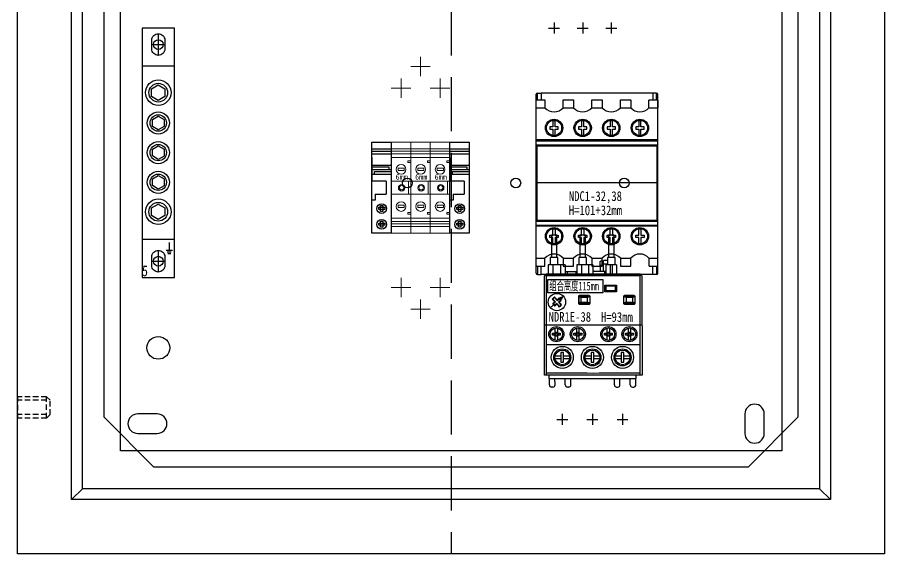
# Model space of a CAD drawing. Extents: x 1487280 to 1487680, y 431938 to 432438.
# Drawn here: x 1487279.6 to 1487679.6, y 431938.4 to 432185.9 of the extents above; entities that cross this region are included whole.
import ezdxf
from ezdxf.enums import TextEntityAlignment as Align

# ---------------------------------------------------------------- set-up
doc = ezdxf.new("R2010")
doc.units = 0
doc.header["$MEASUREMENT"] = 0
for name, pattern in [('DASH', [0.35, 0.25, -0.1]), ('HIDDEN', [0.375, 0.25, -0.125]), ('LYJS-XX', [0.35, 0.25, -0.1])]:
    doc.linetypes.add(name, pattern=pattern)
for name, color, linetype in [('LY-JS-BJ', 7, 'Continuous'), ('LY-JS-YQJ', 7, 'Continuous'), ('布置图', 20, 'Continuous')]:
    doc.layers.add(name, color=color, linetype=linetype)
doc.layers.add('LY-二次控制图', color=7, linetype='Continuous', lineweight=18)
doc.styles.add('-宋体', font='', dxfattribs={"width": 0.65})
doc.styles.add('LY-SJ-元器件', font='', dxfattribs={"width": 0.6, "height": 4})
doc.styles.get('-宋体').set_extended_font_data('NSimSun')
doc.styles.get('LY-SJ-元器件').set_extended_font_data('SimSun')

# ---------------------------------------------------------------- blocks, each defined once
blk = doc.blocks.new('端子堵头')
at = {"layer": 'LY-JS-YQJ'}
for p, q in [((0, 39.03), (9, 39.03)), ((0, 37.96), (9, 37.96)), ((0, 36.73), (9, 36.73)), ((0, 35), (0, 24)), ((9, 35), (9, 24)), ((9, 34.58), (9, 33.47)), ((0, 31.48), (9, 31.48)), ((7.97, 30.59), (0, 30.59)), ((0, 29.53), (9, 29.53)), ((1.25, 27.32), (1.25, 28.56)), ((1.25, 28.56), (9, 28.56)), ((7.97, 29.53), (7.97, 30.59)), ((0, 27.32), (9, 27.32)), ((6.66, 24), (0, 24)), ((6.66, 24), (6.66, 18)), ((1.59, 18), (1.59, 15.27)), ((1.59, 18), (6.66, 18)), ((1.59, 15.27), (0, 15.27))]:
    blk.add_line(p, q, dxfattribs=at)
for points in [[(0, 42), (9, 42), (9, 0), (0, 0)], [(3.2, 12.05), (6.01, 12.05), (6.01, 10.99), (3.2, 10.99)], [(5.06, 12.84), (5.06, 10.03), (3.99, 10.03), (3.99, 12.84)], [(3.2, 4.76), (6.01, 4.76), (6.01, 3.69), (3.2, 3.69)], [(5.13, 5.6), (5.13, 2.79), (4.06, 2.79), (4.06, 5.6)]]:
    blk.add_lwpolyline(points, close=True, dxfattribs=at)
for centre in [(4.54, 11.43), (4.54, 4.14)]:
    blk.add_circle(centre, 2.23, dxfattribs=at)
blk = doc.blocks.new('A$C7F2E4CF4')
at = {"layer": 'LY-JS-YQJ', "color": 1, "linetype": 'DASH'}
for p, q in [((0, 5), (0, -5)), ((-3, 0), (3, 0))]:
    blk.add_line(p, q, dxfattribs=at)
at = {"layer": 'LY-JS-YQJ', "color": 0, "linetype": 'ByBlock'}
blk.add_lwpolyline([(0, 5), (0, 5, -0.414214), (3, 2), (3, -2, -0.414214), (0, -5), (0, -5, -0.414214), (-3, -2), (-3, 2, -0.414214)], format="xyb", close=True, dxfattribs=at)
blk = doc.blocks.new('A$C59E61D26')
at = {"layer": 'LY-JS-YQJ', "color": 2}
for p, q in [((15, 115), (0, 115)), ((0, 115), (0, 0)), ((15, 0), (15, 115)), ((15, 97.5), (0, 97.5)), ((15, 17.5), (0, 17.5)), ((0, 0), (15, 0))]:
    blk.add_line(p, q, dxfattribs=at)
at = {"layer": 'LY-JS-YQJ', "color": 4}
for p, q in [((12.55, 16.09), (12.55, 12.66)), ((11.13, 12.66), (13.98, 12.66)), ((11.63, 11.86), (13.47, 11.86)), ((11.84, 11.11), (13.27, 11.11))]:
    blk.add_line(p, q, dxfattribs=at)
at = {"layer": 'LY-JS-YQJ', "color": 3}
for points in [[(7.49, 81.73), (4.41, 83.53), (4.42, 87.09), (7.51, 88.86), (10.59, 87.07), (10.58, 83.51)], [(7.49, 68.18), (4.79, 69.75), (4.8, 72.87), (7.51, 74.42), (10.21, 72.85), (10.19, 69.73)], [(7.49, 54.49), (4.79, 56.06), (4.8, 59.18), (7.51, 60.73), (10.21, 59.16), (10.19, 56.04)], [(7.49, 40.8), (4.79, 42.37), (4.8, 45.49), (7.51, 47.04), (10.21, 45.47), (10.19, 42.35)], [(7.49, 26.77), (4.41, 28.56), (4.42, 32.12), (7.51, 33.9), (10.59, 32.1), (10.58, 28.54)]]:
    blk.add_lwpolyline(points, close=True, dxfattribs=at)
for centre, radius in [((7.5, 85.3), 5.88), ((7.5, 85.3), 4.32), ((7.5, 71.3), 5.14), ((7.5, 71.3), 3.78), ((7.5, 57.61), 5.14), ((7.5, 57.61), 3.78), ((7.5, 43.92), 5.14), ((7.5, 43.92), 3.78), ((7.5, 30.33), 5.88), ((7.5, 30.33), 4.32)]:
    blk.add_circle(centre, radius, dxfattribs=at)
at = {"layer": 'LY-JS-YQJ', "color": 0}
for p in [(7.5, 107.5), (7.5, 7.5)]:
    blk.add_blockref('A$C7F2E4CF4', p, dxfattribs=at)
at = {"layer": 'LY-JS-YQJ', "color": 1, "style": '-宋体', "width": 0.8}
blk.add_text('5', height=5, dxfattribs=at).set_placement((0, 0.56))
blk = doc.blocks.new('UK-6')
for p, q in [((0, 39.03), (9, 39.03)), ((0, 37.96), (9, 37.96)), ((0, 36.73), (9, 36.73)), ((9, 39.03), (18, 39.03)), ((9, 37.96), (18, 37.96)), ((9, 36.73), (18, 36.73)), ((18, 39.03), (27, 39.03)), ((18, 37.96), (27, 37.96)), ((18, 36.73), (27, 36.73)), ((0, 35), (0, 24)), ((9, 33.52), (7.66, 33.52)), ((7.66, 33.52), (7.66, 32.74)), ((7.66, 32.74), (9, 32.74)), ((9, 35), (9, 24)), ((9, 32.74), (9, 31.63)), ((18, 33.52), (16.66, 33.52)), ((16.66, 33.52), (16.66, 32.74)), ((16.66, 32.74), (18, 32.74)), ((18, 35), (18, 24)), ((18, 32.74), (18, 31.63)), ((27, 33.52), (25.66, 33.52)), ((25.66, 33.52), (25.66, 32.74)), ((25.66, 32.74), (27, 32.74)), ((27, 32.74), (27, 31.63)), ((7.94, 24), (7.94, 18)), ((16.94, 24), (16.94, 18)), ((25.94, 24), (25.94, 18)), ((9, 9.67), (7.66, 9.67)), ((7.66, 9.67), (7.66, 8.89)), ((7.66, 8.89), (9, 8.89)), ((18, 9.67), (16.66, 9.67)), ((16.66, 9.67), (16.66, 8.89)), ((16.66, 8.89), (18, 8.89)), ((27, 9.67), (25.66, 9.67)), ((25.66, 9.67), (25.66, 8.89)), ((25.66, 8.89), (27, 8.89)), ((0, 5.47), (9, 5.47)), ((0, 4.4), (9, 4.4)), ((9, 5.47), (18, 5.47)), ((9, 4.4), (18, 4.4)), ((18, 5.47), (27, 5.47)), ((18, 4.4), (27, 4.4)), ((0, 3.16), (9, 3.16)), ((9, 3.16), (18, 3.16)), ((18, 3.16), (27, 3.16))]:
    blk.add_line(p, q)
for points in [[(0, 42), (9, 42), (9, 0), (0, 0)], [(9, 42), (18, 42), (18, 0), (9, 0)], [(18, 42), (27, 42), (27, 0), (18, 0)], [(0, 35), (9, 35), (9, 7), (0, 7)], [(9, 35), (18, 35), (18, 7), (9, 7)], [(18, 35), (27, 35), (27, 7), (18, 7)], [(3.2, 30.12), (6.01, 30.12), (6.01, 29.05), (3.2, 29.05)], [(12.2, 30.12), (15.01, 30.12), (15.01, 29.05), (12.2, 29.05)], [(21.2, 30.12), (24.01, 30.12), (24.01, 29.05), (21.2, 29.05)], [(0, 24), (9, 24), (9, 18), (0, 18)], [(9, 24), (18, 24), (18, 18), (9, 18)], [(18, 24), (27, 24), (27, 18), (18, 18)], [(3.2, 12.98), (6.01, 12.98), (6.01, 11.92), (3.2, 11.92)], [(12.2, 12.98), (15.01, 12.98), (15.01, 11.92), (12.2, 11.92)], [(21.2, 12.98), (24.01, 12.98), (24.01, 11.92), (21.2, 11.92)]]:
    blk.add_lwpolyline(points, close=True)
for centre, radius in [((4.54, 29.5), 2.23), ((13.54, 29.5), 2.23), ((22.54, 29.5), 2.23), ((4.79, 21.03), 1.5), ((4.79, 21.03), 1.03), ((13.79, 21.03), 1.5), ((13.79, 21.03), 1.03), ((22.79, 21.03), 1.5), ((22.79, 21.03), 1.03), ((4.54, 12.36), 2.23), ((13.54, 12.36), 2.23), ((22.54, 12.36), 2.23)]:
    blk.add_circle(centre, radius)
at = {"char_height": 2.5, "width": 1.4548, "attachment_point": 1}
for insert in [(1.99, 27.27), (10.99, 27.27), (19.99, 27.27)]:
    blk.add_mtext('6mm', dxfattribs=dict(at, insert=insert))
blk = doc.blocks.new('UK-6 3组')
at = {"color": 1}
for p, q in [((13.5, 81.5), (13.5, 72.5)), ((9, 77), (18, 77)), ((4.5, 71.5), (4.5, 62.5)), ((22.5, 71.5), (22.5, 62.5)), ((0, 67), (9, 67)), ((18, 67), (27, 67)), ((4.5, -29.5), (4.5, -20.5)), ((22.5, -29.5), (22.5, -20.5)), ((0, -25), (9, -25)), ((18, -25), (27, -25)), ((13.5, -39.5), (13.5, -30.5)), ((9, -35), (18, -35))]:
    blk.add_line(p, q, dxfattribs=at)
at = {"layer": 'LY-二次控制图', "linetype": 'Continuous'}
blk.add_blockref('UK-6', (0, 0), dxfattribs=at)
blk = doc.blocks.new('热继NDC1 32-38A+NDR1E-38-2022.1')
at = {"color": 1, "linetype": 'ByBlock'}
for p, q in [((8.2, 74.01), (8.2, 69.01)), ((21.4, 74.01), (21.4, 69.01)), ((34.6, 74.01), (34.6, 69.01)), ((5.7, 71.51), (10.7, 71.51)), ((18.9, 71.51), (23.9, 71.51)), ((32.1, 71.51), (37.1, 71.51)), ((11.99, -106.61), (11.99, -111.61)), ((25.89, -106.61), (25.89, -111.61)), ((39.79, -106.61), (39.79, -111.61)), ((9.49, -109.11), (14.49, -109.11)), ((23.39, -109.11), (28.39, -109.11)), ((37.29, -109.11), (42.29, -109.11))]:
    blk.add_line(p, q, dxfattribs=at)
at = {"color": 0, "linetype": 'Continuous', "lineweight": 25}
for p, q in [((0, -41.7), (0, 41.01)), ((56, -41.7), (56, 41.01)), ((0, 34.69), (3.99, 34.69)), ((12.39, 34.7), (17.19, 34.7)), ((25.59, 34.7), (30.39, 34.7)), ((38.79, 34.69), (43.59, 34.69)), ((51.99, 34.69), (56, 34.69)), ((56, 19.9), (0, 19.9)), ((0, 19.5), (56, 19.5)), ((0, 17.2), (56, 17.2)), ((22.1, 17.2), (22.1, 17.4)), ((56, -17.4), (0, -17.4)), ((0, -19.5), (56, -19.5)), ((56, -19.9), (0, -19.9)), ((22.1, -17.6), (22.1, -17.4)), ((9.44, -24.1), (6.96, -24.1)), ((6.96, -24.1), (6.96, -34.48)), ((9.44, -34.48), (9.44, -24.1)), ((22.64, -24.1), (20.16, -24.1)), ((20.16, -24.1), (20.16, -34.48)), ((22.64, -34.48), (22.64, -24.1)), ((35.84, -24.1), (33.36, -24.1)), ((33.36, -24.1), (33.36, -34.48)), ((35.86, -34.48), (35.86, -24.1)), ((0, -34.69), (3.99, -34.69)), ((9.94, -34.48), (6.46, -34.48)), ((6.46, -34.48), (6.46, -37.8)), ((9.94, -37.8), (9.94, -34.48)), ((9.96, -37.8), (9.96, -34.48)), ((12.39, -34.7), (17.19, -34.7)), ((23.14, -34.48), (19.66, -34.48)), ((19.66, -34.48), (19.66, -37.8)), ((23.14, -37.8), (23.14, -34.48)), ((23.16, -37.8), (23.16, -34.48)), ((25.59, -34.7), (30.39, -34.7)), ((30.99, -40.9), (30.99, -35.8)), ((32.86, -35.8), (30.99, -35.8)), ((36.34, -34.48), (32.86, -34.48)), ((32.86, -34.48), (32.86, -37.8)), ((36.34, -37.8), (36.34, -34.48)), ((36.36, -37.8), (36.36, -34.48)), ((38.79, -34.69), (43.59, -34.69)), ((51.99, -34.69), (56, -34.69)), ((13.34, -37.8), (5.54, -37.8)), ((5.54, -37.8), (5.54, -41.9)), ((7.64, -37.8), (7.64, -41.9)), ((11.24, -37.8), (11.24, -41.9)), ((13.34, -37.8), (13.34, -41.9)), ((26.14, -37.8), (18.74, -37.8)), ((18.74, -37.8), (18.74, -41.9)), ((20.84, -37.8), (20.84, -41.9)), ((24.04, -37.8), (24.04, -41.9)), ((26.14, -37.8), (26.14, -41.9)), ((30.99, -38.09), (29.45, -38.09)), ((29.45, -38.09), (29.45, -40.9)), ((30.99, -36.09), (29.62, -36.09)), ((32.86, -37.46), (30.99, -37.46)), ((37.04, -37.8), (32.04, -37.8)), ((32.04, -37.8), (32.04, -41.9)), ((34.14, -37.8), (34.14, -41.9)), ((34.94, -37.8), (34.94, -41.9)), ((37.04, -37.8), (37.04, -41.9)), ((3.74, -42.9), (4.13, -42.51)), ((3.84, -88.7), (3.74, -42.9)), ((4.13, -42.51), (4.74, -41.9)), ((4.53, -42.9), (4.54, -88.7)), ((47.95, -42.9), (4.53, -42.9)), ((4.74, -41.9), (47.74, -41.9)), ((13.34, -40.9), (18.74, -40.9)), ((14.27, -40.9), (14.27, -41.9)), ((18.24, -40.9), (18.24, -41.9)), ((32.04, -40.9), (26.14, -40.9)), ((31.54, -40.9), (31.54, -41.9)), ((47.74, -41.9), (48.34, -42.51)), ((47.94, -88.7), (47.95, -42.9)), ((48.34, -42.51), (48.74, -42.9)), ((48.74, -42.9), (48.84, -88.7)), ((31.65, -47.19), (37, -47.17)), ((31.65, -50.21), (31.65, -47.19)), ((36.47, -47.7), (32.13, -47.7)), ((32.13, -47.7), (32.13, -49.7)), ((36.47, -49.7), (36.47, -47.7)), ((37, -47.17), (37, -50.23)), ((20.1, -51.81), (24.14, -51.81)), ((37, -50.23), (31.65, -50.21)), ((32.13, -49.7), (36.47, -49.7)), ((40.92, -51.83), (44.91, -51.83)), ((7.38, -53.56), (7.69, -53.58)), ((7.58, -55.7), (7.89, -55.72)), ((7.69, -53.58), (8.44, -52.92)), ((8.83, -54.9), (7.69, -53.58)), ((7.89, -55.72), (8.83, -54.9)), ((8.55, -56.48), (7.89, -55.72)), ((8.46, -52.62), (8.44, -52.92)), ((8.44, -52.92), (9.59, -54.24)), ((8.83, -54.9), (8.52, -54.88)), ((9.49, -55.66), (8.55, -56.48)), ((9.47, -55.97), (9.49, -55.66)), ((10.64, -56.98), (9.49, -55.66)), ((9.59, -54.24), (10.53, -53.42)), ((9.61, -53.93), (9.59, -54.24)), ((11.19, -54.18), (10.24, -55)), ((10.24, -55), (10.56, -55.02)), ((10.24, -55), (11.39, -56.32)), ((10.55, -53.11), (10.53, -53.42)), ((10.53, -53.42), (11.19, -54.18)), ((11.5, -54.2), (11.19, -54.18)), ((19.6, -55.62), (19.6, -52.31)), ((20.57, -52.85), (19.77, -52.55)), ((19.77, -55.35), (19.77, -52.55)), ((20.57, -55.05), (19.77, -55.35)), ((20.27, -52.05), (20.57, -52.85)), ((20.27, -52.05), (23.97, -52.05)), ((20.57, -55.05), (20.27, -55.85)), ((23.97, -55.85), (20.27, -55.85)), ((23.67, -52.85), (20.57, -52.85)), ((20.57, -52.85), (20.57, -55.05)), ((20.57, -55.05), (23.67, -55.05)), ((23.97, -52.05), (23.67, -52.85)), ((24.47, -52.55), (23.67, -52.85)), ((23.67, -55.05), (23.67, -52.85)), ((24.47, -55.35), (23.67, -55.05)), ((23.67, -55.05), (23.97, -55.85)), ((24.64, -52.31), (24.64, -55.5)), ((40.42, -55.5), (40.42, -52.33)), ((41.39, -52.85), (40.59, -52.55)), ((41.39, -55.05), (40.59, -55.35)), ((41.09, -52.05), (41.39, -52.85)), ((41.09, -52.05), (44.79, -52.05)), ((41.39, -55.05), (41.09, -55.85)), ((44.79, -55.85), (41.09, -55.85)), ((44.49, -52.85), (41.39, -52.85)), ((41.39, -52.85), (41.39, -55.05)), ((41.39, -55.05), (44.49, -55.05)), ((44.79, -52.05), (44.49, -52.85)), ((45.29, -52.55), (44.49, -52.85)), ((44.49, -55.05), (44.49, -52.85)), ((45.29, -55.35), (44.49, -55.05)), ((44.49, -55.05), (44.79, -55.85)), ((45.41, -52.33), (45.41, -55.5)), ((8.52, -56.79), (8.55, -56.48)), ((10.62, -57.28), (10.64, -56.98)), ((11.39, -56.32), (10.64, -56.98)), ((11.7, -56.34), (11.39, -56.32)), ((24.14, -56.12), (20.1, -56.12)), ((44.91, -56.12), (40.92, -56.12)), ((48.74, -65.7), (3.79, -65.7)), ((8.77, -68.8), (8.77, -66.97)), ((9.77, -66.97), (9.77, -68.8)), ((18.66, -68.8), (18.66, -66.97)), ((19.66, -66.97), (19.66, -68.8)), ((32.76, -68.8), (32.76, -66.97)), ((33.76, -66.97), (33.76, -68.8)), ((42.47, -68.8), (42.47, -66.97)), ((43.47, -66.97), (43.47, -68.8)), ((7.47, -70.3), (7.47, -69.3)), ((7.47, -69.3), (8.27, -69.3)), ((8.27, -70.3), (7.47, -70.3)), ((8.77, -72.63), (8.77, -70.8)), ((9.77, -70.8), (9.77, -72.63)), ((10.27, -69.3), (11.07, -69.3)), ((11.07, -70.3), (10.27, -70.3)), ((11.07, -69.3), (11.07, -70.3)), ((17.36, -70.3), (17.36, -69.3)), ((17.36, -69.3), (18.16, -69.3)), ((18.16, -70.3), (17.36, -70.3)), ((18.66, -72.63), (18.66, -70.8)), ((19.66, -70.8), (19.66, -72.63)), ((20.16, -69.3), (20.96, -69.3)), ((20.96, -70.3), (20.16, -70.3)), ((20.96, -69.3), (20.96, -70.3)), ((31.46, -70.3), (31.46, -69.3)), ((31.46, -69.3), (32.26, -69.3)), ((32.26, -70.3), (31.46, -70.3)), ((32.76, -72.63), (32.76, -70.8)), ((33.76, -70.8), (33.76, -72.63)), ((34.26, -69.3), (35.06, -69.3)), ((35.06, -70.3), (34.26, -70.3)), ((35.06, -69.3), (35.06, -70.3)), ((41.17, -70.3), (41.17, -69.3)), ((41.17, -69.3), (41.97, -69.3)), ((41.97, -70.3), (41.17, -70.3)), ((42.47, -72.63), (42.47, -70.8)), ((43.47, -70.8), (43.47, -72.63)), ((43.97, -69.3), (44.77, -69.3)), ((44.77, -70.3), (43.97, -70.3)), ((44.77, -69.3), (44.77, -70.3)), ((11.39, -79.9), (8.64, -79.9)), ((11.39, -78.25), (11.39, -82.75)), ((12.59, -82.75), (12.59, -78.25)), ((15.34, -79.9), (12.59, -79.9)), ((25.29, -79.9), (22.54, -79.9)), ((25.29, -78.25), (25.29, -82.75)), ((26.49, -82.75), (26.49, -78.25)), ((29.24, -79.9), (26.49, -79.9)), ((39.19, -79.9), (36.44, -79.9)), ((39.19, -78.25), (39.19, -82.75)), ((40.39, -82.75), (40.39, -78.25)), ((43.14, -79.9), (40.39, -79.9)), ((8.64, -81.1), (11.39, -81.1)), ((11.39, -82.75), (12.59, -82.75)), ((12.59, -81.1), (15.34, -81.1)), ((22.54, -81.1), (25.29, -81.1)), ((25.29, -82.75), (26.49, -82.75)), ((26.49, -81.1), (29.24, -81.1)), ((36.44, -81.1), (39.19, -81.1)), ((39.19, -82.75), (40.39, -82.75)), ((40.39, -81.1), (43.14, -81.1)), ((48.84, -88.7), (3.84, -88.7)), ((5.89, -90.2), (5.89, -88.7)), ((5.89, -90.2), (46.09, -90.2)), ((6.05, -93.2), (6.09, -90.2)), ((8.64, -93.2), (8.61, -90.2)), ((13.37, -93.2), (13.4, -90.2)), ((15.96, -93.2), (15.92, -90.2)), ((36.02, -93.2), (36.05, -90.2)), ((38.61, -93.2), (38.57, -90.2)), ((43.34, -93.2), (43.37, -90.2)), ((45.93, -93.2), (45.89, -90.2)), ((46.09, -90.2), (46.09, -88.7)), ((7.64, -94.2), (7.05, -94.2)), ((14.96, -94.2), (14.37, -94.2)), ((37.02, -94.2), (37.61, -94.2)), ((44.34, -94.2), (44.93, -94.2))]:
    blk.add_line(p, q, dxfattribs=at)
at = {"color": 0}
for p, q in [((53.75, 41.51), (2.25, 41.51)), ((0.3, 38.39), (3.79, 38.39)), ((12.59, 38.4), (16.99, 38.4)), ((25.79, 38.4), (30.19, 38.4)), ((38.99, 38.39), (43.39, 38.39)), ((52.19, 38.39), (55.8, 38.39)), ((0.3, -38.39), (3.79, -38.39)), ((12.59, -38.4), (16.99, -38.4)), ((25.79, -38.4), (30.19, -38.4)), ((38.99, -38.39), (43.39, -38.39)), ((52.19, -38.39), (55.8, -38.39)), ((53.75, -42.2), (2.25, -42.2)), ((4.54, -74.52), (47.94, -74.52)), ((12.59, -78.25), (11.39, -78.25)), ((26.49, -78.25), (25.29, -78.25)), ((40.39, -78.25), (39.19, -78.25))]:
    blk.add_line(p, q, dxfattribs=at)
at = {"color": 1, "linetype": 'Continuous', "lineweight": 25}
blk.add_line((56, 0), (0, 0), dxfattribs=at)
at = {"color": 0, "linetype": 'Continuous', "lineweight": 25}
for points in [[(0.5, 38.39), (0.5, 41.51), (2.25, 41.51), (2.25, 38.39)], [(55.5, 38.39), (55.5, 41.51), (53.75, 41.51), (53.75, 38.39)], [(7.7, 28.86), (7.7, 25.9), (6.3, 25.9), (6.3, 24.9), (7.7, 24.9), (7.7, 21.94)], [(8.7, 21.94), (8.7, 24.9), (10.1, 24.9), (10.1, 25.9), (8.7, 25.9), (8.7, 28.86)], [(20.9, 28.86), (20.9, 25.9), (19.5, 25.9), (19.5, 24.9), (20.9, 24.9), (20.9, 21.94)], [(21.9, 21.94), (21.9, 24.9), (23.3, 24.9), (23.3, 25.9), (21.9, 25.9), (21.9, 28.86)], [(34.1, 28.86), (34.1, 25.9), (32.7, 25.9), (32.7, 24.9), (34.1, 24.9), (34.1, 21.94)], [(35.1, 21.94), (35.1, 24.9), (36.5, 24.9), (36.5, 25.9), (35.1, 25.9), (35.1, 28.86)], [(47.3, 28.86), (47.3, 25.9), (45.9, 25.9), (45.9, 24.9), (47.3, 24.9), (47.3, 21.94)], [(48.3, 21.94), (48.3, 24.9), (49.7, 24.9), (49.7, 25.9), (48.3, 25.9), (48.3, 28.86)], [(7.7, -28.06), (7.7, -25.1), (6.3, -25.1), (6.3, -24.1), (7.7, -24.1), (7.7, -21.14)], [(8.7, -21.14), (8.7, -24.1), (10.1, -24.1), (10.1, -25.1), (8.7, -25.1), (8.7, -28.06)], [(20.9, -28.06), (20.9, -25.1), (19.5, -25.1), (19.5, -24.1), (20.9, -24.1), (20.9, -21.14)], [(21.9, -21.14), (21.9, -24.1), (23.3, -24.1), (23.3, -25.1), (21.9, -25.1), (21.9, -28.06)], [(34.1, -28.06), (34.1, -25.1), (32.7, -25.1), (32.7, -24.1), (34.1, -24.1), (34.1, -21.14)], [(35.1, -21.14), (35.1, -24.1), (36.5, -24.1), (36.5, -25.1), (35.1, -25.1), (35.1, -28.06)], [(47.3, -28.06), (47.3, -25.1), (45.9, -25.1), (45.9, -24.1), (47.3, -24.1), (47.3, -21.14)], [(48.3, -21.14), (48.3, -24.1), (49.7, -24.1), (49.7, -25.1), (48.3, -25.1), (48.3, -28.06)], [(0.5, -38.39), (0.5, -42.2), (2.25, -42.2), (2.25, -38.39)], [(55.5, -38.39), (55.5, -42.2), (53.75, -42.2), (53.75, -38.39)]]:
    blk.add_lwpolyline(points, dxfattribs=at)
for points in [[(3.79, 38.39, -0.414212), (3.99, 38.19), (3.99, 34.69)], [(12.39, 34.69), (12.39, 38.2, -0.414223), (12.59, 38.4)], [(16.99, 38.4, -0.414212), (17.19, 38.2), (17.19, 34.7)], [(25.59, 34.69), (25.59, 38.2, -0.414223), (25.79, 38.4)], [(30.19, 38.4, -0.414212), (30.39, 38.2), (30.39, 34.7)], [(38.79, 34.68), (38.79, 38.19, -0.414223), (38.99, 38.39)], [(43.39, 38.39, -0.414212), (43.59, 38.19), (43.59, 34.69)], [(51.99, 34.68), (51.99, 38.19, -0.414223), (52.19, 38.39)], [(55.8, 38.39, -0.414212), (56, 38.19), (56, 34.69)], [(3.79, -38.39, 0.414212), (3.99, -38.19), (3.99, -34.69)], [(12.39, -34.69), (12.39, -38.2, 0.414223), (12.59, -38.4)], [(16.99, -38.4, 0.414212), (17.19, -38.2), (17.19, -34.7)], [(25.59, -34.69), (25.59, -38.2, 0.414223), (25.79, -38.4)], [(30.19, -38.4, 0.414212), (30.39, -38.2), (30.39, -34.7)], [(38.79, -34.68), (38.79, -38.19, 0.414223), (38.99, -38.39)], [(43.39, -38.39, 0.414212), (43.59, -38.19), (43.59, -34.69)], [(51.99, -34.68), (51.99, -38.19, 0.414223), (52.19, -38.39)], [(55.8, -38.39, 0.414212), (56, -38.19), (56, -34.69)], [(29.45, -38.09, -0.001758), (29.45, -37.7, -0.011422), (29.48, -36.98, -0.011426), (29.51, -36.54, -0.009863), (29.53, -36.37, -0.014216), (29.55, -36.24, -0.013097), (29.57, -36.17, -0.030196), (29.59, -36.12, -0.040876), (29.6, -36.11, -0.145828), (29.61, -36.09, -0.206593), (29.61, -36.09, -0.074019), (29.62, -36.1)], [(4.13, -42.51, -0.000659), (4.53, -42.9)], [(47.95, -42.9, -0.000662), (48.34, -42.51)], [(31.65, -47.19, 0.000564), (32.13, -47.7)], [(37, -47.17, -0.000516), (36.47, -47.7)], [(19.6, -52.31, -0.003741), (19.61, -52.26, -0.014995), (19.62, -52.2, -0.027405), (19.63, -52.14, -0.085515), (19.7, -52.01, -0.095494), (19.84, -51.88, -0.073468), (19.96, -51.84, -0.019194), (20, -51.83, -0.011323), (20.05, -51.82, -0.003732), (20.1, -51.81)], [(24.14, -51.81, -0.003741), (24.19, -51.82, -0.014992), (24.25, -51.83, -0.027393), (24.31, -51.84, -0.08547), (24.43, -51.91, -0.095503), (24.57, -52.06, -0.073516), (24.61, -52.17, -0.019205), (24.62, -52.21, -0.011328), (24.63, -52.26, -0.003734), (24.64, -52.31)], [(32.13, -49.7, 0.000564), (31.65, -50.21)], [(36.47, -49.7, -0.000514), (37, -50.23)], [(40.42, -52.33, -0.003744), (40.43, -52.28, -0.015012), (40.44, -52.22, -0.027457), (40.45, -52.16, -0.085689), (40.52, -52.03, -0.095508), (40.67, -51.9, -0.073247), (40.78, -51.86, -0.019153), (40.82, -51.85, -0.011307), (40.87, -51.84, -0.003728), (40.92, -51.83)], [(44.91, -51.83, -0.003735), (44.96, -51.84, -0.01496), (45.02, -51.85, -0.027295), (45.07, -51.86, -0.085145), (45.2, -51.93, -0.095453), (45.34, -52.07, -0.073957), (45.38, -52.19, -0.019291), (45.39, -52.23, -0.011364), (45.4, -52.28, -0.003743), (45.41, -52.33)], [(20.1, -56.12, -0.007427), (20.06, -56.12, -0.055898), (19.97, -56.1, -0.2388), (19.64, -55.8, -0.04704), (19.61, -55.72, -0.019594), (19.61, -55.68, -0.01072), (19.6, -55.64, -0.003889), (19.6, -55.62)], [(24.64, -55.5, -0.010273), (24.63, -55.65, -0.054922), (24.62, -55.75, -0.232608), (24.33, -56.08, -0.044832), (24.25, -56.11, -0.027772), (24.2, -56.11, -0.010942), (24.16, -56.12, -0.003969), (24.14, -56.12)], [(40.92, -56.12, -0.00739), (40.88, -56.12, -0.055681), (40.79, -56.1, -0.238735), (40.46, -55.8, -0.047166), (40.43, -55.72, -0.019674), (40.43, -55.68, -0.010761), (40.42, -55.64, -0.036018), (40.42, -55.5)], [(45.41, -55.5, -0.010373), (45.4, -55.65, -0.055344), (45.39, -55.75, -0.232752), (45.1, -56.08, -0.044633), (45.02, -56.11, -0.027544), (44.97, -56.11, -0.010856), (44.93, -56.12, -0.003939), (44.91, -56.12)], [(4.54, -87.71, 0.00028), (47.94, -87.71)]]:
    blk.add_lwpolyline(points, format="xyb", dxfattribs=at)
blk.add_lwpolyline([(0.2, 17.4), (0.2, -17.6), (55.8, -17.6), (55.8, 17.4)], close=True, dxfattribs=at)
at = {"color": 1, "linetype": 'ByBlock'}
blk.add_lwpolyline([(5.33, -44.5), (30.68, -44.5), (30.68, -50.74), (5.33, -50.74)], close=True, dxfattribs=at)
at = {"color": 0, "linetype": 'Continuous', "lineweight": 25, "flags": 128}
for points in [[(8.46, -52.62), (8.33, -52.74), (8.19, -52.85), (8.06, -52.97), (7.92, -53.09), (7.79, -53.21), (7.65, -53.32), (7.51, -53.44), (7.38, -53.56)], [(7.38, -53.56), (7.52, -53.72), (7.66, -53.89), (7.8, -54.05), (7.95, -54.22), (8.09, -54.38), (8.23, -54.55), (8.37, -54.71), (8.52, -54.88)], [(8.52, -54.88), (8.4, -54.98), (8.28, -55.08), (8.16, -55.19), (8.05, -55.29), (7.93, -55.39), (7.81, -55.49), (7.7, -55.6), (7.58, -55.7)], [(7.58, -55.7), (7.64, -55.77), (7.7, -55.83), (7.76, -55.9), (7.82, -55.97), (7.87, -56.04), (7.93, -56.11), (7.99, -56.18), (8.05, -56.24)], [(9.61, -53.93), (9.47, -53.76), (9.32, -53.6), (9.18, -53.43), (9.04, -53.27), (8.89, -53.11), (8.75, -52.94), (8.61, -52.78), (8.46, -52.62)], [(8.52, -56.79), (8.64, -56.68), (8.76, -56.58), (8.88, -56.48), (9, -56.38), (9.11, -56.28), (9.23, -56.18), (9.35, -56.08), (9.47, -55.97)], [(9.47, -55.97), (9.61, -56.14), (9.75, -56.3), (9.9, -56.47), (10.04, -56.63), (10.18, -56.79), (10.33, -56.96), (10.47, -57.12), (10.62, -57.28)], [(10.55, -53.11), (10.44, -53.22), (10.32, -53.32), (10.2, -53.42), (10.08, -53.52), (9.96, -53.62), (9.85, -53.72), (9.73, -53.82), (9.61, -53.93)], [(11.03, -53.66), (10.97, -53.59), (10.91, -53.52), (10.85, -53.45), (10.79, -53.39), (10.73, -53.32), (10.67, -53.25), (10.61, -53.18), (10.55, -53.11)], [(10.56, -55.02), (10.68, -54.92), (10.8, -54.82), (10.91, -54.71), (11.03, -54.61), (11.15, -54.51), (11.27, -54.41), (11.38, -54.3), (11.5, -54.2)], [(11.7, -56.34), (11.56, -56.18), (11.42, -56.01), (11.27, -55.85), (11.13, -55.68), (10.99, -55.52), (10.85, -55.35), (10.71, -55.19), (10.56, -55.02)], [(12.15, -52.68), (11.99, -52.73), (11.84, -52.79), (11.68, -52.84), (11.53, -52.89), (11.37, -52.94), (11.22, -52.99), (11.06, -53.04), (10.91, -53.1)], [(10.91, -53.1), (10.98, -53.12), (11.06, -53.13), (11.13, -53.15), (11.21, -53.17), (11.28, -53.19), (11.35, -53.21), (11.43, -53.23), (11.5, -53.24)], [(11.5, -53.24), (11.44, -53.3), (11.38, -53.35), (11.32, -53.4), (11.26, -53.45), (11.2, -53.5), (11.15, -53.55), (11.09, -53.61), (11.03, -53.66)], [(11.5, -54.2), (11.44, -54.13), (11.38, -54.07), (11.32, -54), (11.26, -53.93), (11.2, -53.86), (11.14, -53.79), (11.09, -53.72), (11.03, -53.66)], [(11.5, -53.24), (11.51, -53.32), (11.52, -53.4), (11.53, -53.47), (11.53, -53.55), (11.54, -53.62), (11.55, -53.7), (11.56, -53.78), (11.57, -53.85)], [(11.57, -53.85), (11.64, -53.71), (11.71, -53.56), (11.78, -53.41), (11.86, -53.27), (11.93, -53.12), (12, -52.97), (12.08, -52.83), (12.15, -52.68)], [(12.56, -52.33), (12.51, -52.37), (12.46, -52.42), (12.4, -52.46), (12.35, -52.5), (12.3, -52.55), (12.25, -52.59), (12.2, -52.64), (12.15, -52.68)], [(6.52, -57.57), (6.71, -57.41), (6.9, -57.24), (7.09, -57.08), (7.28, -56.91), (7.48, -56.74), (7.67, -56.58), (7.86, -56.41), (8.05, -56.24)], [(8.05, -56.24), (8.11, -56.31), (8.17, -56.38), (8.23, -56.45), (8.29, -56.51), (8.35, -56.58), (8.41, -56.65), (8.47, -56.72), (8.52, -56.79)], [(10.62, -57.28), (10.75, -57.16), (10.89, -57.05), (11.02, -56.93), (11.16, -56.81), (11.29, -56.69), (11.43, -56.58), (11.56, -56.46), (11.7, -56.34)]]:
    blk.add_lwpolyline(points, dxfattribs=at)
at = {"color": 0, "linetype": 'Continuous', "lineweight": 25}
for centre, radius in [((8.2, 25.4), 4), ((8.2, 25.4), 3.5), ((21.4, 25.4), 4), ((21.4, 25.4), 3.5), ((34.6, 25.4), 4), ((34.6, 25.4), 3.5), ((47.8, 25.4), 4), ((47.8, 25.4), 3.5), ((8.2, -24.6), 4), ((8.2, -24.6), 3.5), ((21.4, -24.6), 4), ((21.4, -24.6), 3.5), ((34.6, -24.6), 4), ((34.6, -24.6), 3.5), ((47.8, -24.6), 4), ((47.8, -24.6), 3.5)]:
    blk.add_circle(centre, radius, dxfattribs=at)
at = {"color": 0}
for centre, radius in [((9.54, -54.95), 4), ((9.27, -69.8), 3.48), ((9.27, -69.8), 2.88), ((19.16, -69.8), 3.48), ((19.16, -69.8), 2.88), ((33.26, -69.8), 3.48), ((33.26, -69.8), 2.88), ((42.97, -69.8), 3.48), ((42.97, -69.8), 2.88), ((9.27, -69.8), 0.975), ((9.27, -69.8), 0.5), ((19.16, -69.8), 0.975), ((19.16, -69.8), 0.5), ((33.26, -69.8), 0.975), ((33.26, -69.8), 0.5), ((42.97, -69.8), 0.975), ((42.97, -69.8), 0.5), ((11.99, -80.5), 5.07), ((25.89, -80.5), 5.07), ((39.79, -80.5), 5.07), ((11.99, -80.5), 3.93), ((11.99, -80.5), 3.4), ((25.89, -80.5), 3.93), ((25.89, -80.5), 3.4), ((39.79, -80.5), 3.93), ((39.79, -80.5), 3.4)]:
    blk.add_circle(centre, radius, dxfattribs=at)
at = {"color": 0, "linetype": 'Continuous', "lineweight": 25}
for centre, radius, start, end in [((0.5, 41.01), 0.5, 90, 180), ((55.5, 41.01), 0.5, 0, 90), ((0.3, 38.09), 0.3, 90, 180), ((8.19, 38.38), 5.59, 221.2781, 318.7219), ((21.39, 38.39), 5.59, 221.2781, 318.7219), ((34.59, 38.38), 5.59, 221.2781, 318.7219), ((47.79, 38.38), 5.59, 221.2781, 318.7219), ((0.2, 17.2), 0.2, 90, 180), ((55.8, 17.2), 0.2, 0, 90), ((0.2, -17.4), 0.2, 180, 270), ((55.8, -17.4), 0.2, 270, 0), ((8.19, -38.38), 5.59, 41.2781, 138.7219), ((21.39, -38.39), 5.59, 41.2781, 138.7219), ((34.59, -38.38), 5.59, 41.2781, 138.7219), ((47.79, -38.38), 5.59, 41.2781, 138.7219), ((0.3, -38.09), 0.3, 180, 270), ((0.5, -41.7), 0.5, 180, 270), ((55.5, -41.7), 0.5, 270, 0), ((20.27, -52.55), 0.5, 90, 180), ((20.27, -55.35), 0.5, 180, 270), ((23.97, -52.55), 0.5, 0, 90), ((23.97, -55.35), 0.5, 270, 0), ((41.09, -52.55), 0.5, 90, 180), ((41.09, -55.35), 0.5, 180, 270), ((44.79, -52.55), 0.5, 0, 90), ((44.79, -55.35), 0.5, 270, 0), ((8.27, -68.8), 0.5, 270, 291.8272), ((8.27, -70.8), 0.5, 68.1728, 90), ((8.27, -68.8), 0.5, 338.1728, 0), ((8.27, -70.8), 0.5, 0, 21.8272), ((10.27, -68.8), 0.5, 180, 201.8272), ((10.27, -70.8), 0.5, 158.1728, 180), ((10.27, -68.8), 0.5, 248.1728, 270), ((10.27, -70.8), 0.5, 90, 111.8272), ((18.16, -68.8), 0.5, 270, 291.8272), ((18.16, -70.8), 0.5, 68.1728, 90), ((18.16, -68.8), 0.5, 338.1728, 0), ((18.16, -70.8), 0.5, 0, 21.8272), ((20.16, -68.8), 0.5, 180, 201.8272), ((20.16, -70.8), 0.5, 158.1728, 180), ((20.16, -68.8), 0.5, 248.1728, 270), ((20.16, -70.8), 0.5, 90, 111.8272), ((32.26, -68.8), 0.5, 270, 291.8272), ((32.26, -70.8), 0.5, 68.1728, 90), ((32.26, -68.8), 0.5, 338.1728, 0), ((32.26, -70.8), 0.5, 0, 21.8272), ((34.26, -68.8), 0.5, 180, 201.8272), ((34.26, -70.8), 0.5, 158.1728, 180), ((34.26, -68.8), 0.5, 248.1728, 270), ((34.26, -70.8), 0.5, 90, 111.8272), ((41.97, -68.8), 0.5, 270, 291.8272), ((41.97, -70.8), 0.5, 68.1728, 90), ((41.97, -68.8), 0.5, 338.1728, 0), ((41.97, -70.8), 0.5, 0, 21.8272), ((43.97, -68.8), 0.5, 180, 201.8272), ((43.97, -70.8), 0.5, 158.1728, 180), ((43.97, -68.8), 0.5, 248.1728, 270), ((43.97, -70.8), 0.5, 90, 111.8272), ((7.05, -93.2), 1, 177.4587, 270), ((7.64, -93.2), 1, 270, 0), ((14.37, -93.2), 1, 177.4587, 270), ((14.96, -93.2), 1, 270, 0), ((37.02, -93.2), 1, 180, 270), ((37.61, -93.2), 1, 270, 2.5413), ((44.34, -93.2), 1, 180, 270), ((44.93, -93.2), 1, 270, 2.5413)]:
    blk.add_arc(centre, radius, start, end, dxfattribs=at)
at = {"color": 3, "linetype": 'ByBlock', "lineweight": -3, "style": '-宋体', "width": 0.8}
for s, p in [('NDC1-32,38', (27.28, -6.08)), ('H=101+32mm', (27.28, -12.61))]:
    blk.add_text(s, height=4.5, dxfattribs=at).set_placement(p, align=Align.MIDDLE_CENTER)
at = {"color": 1, "linetype": 'ByBlock', "style": 'LY-SJ-元器件', "width": 0.6}
blk.add_text('组合高度115mm', height=4, dxfattribs=at).set_placement((6.01, -49.59))
at = {"color": 4, "linetype": 'ByBlock', "lineweight": -3, "style": '-宋体', "width": 0.8}
for s, p in [('NDR1E-38', (15.48, -61.81)), ('H=93mm', (37.17, -61.87))]:
    blk.add_text(s, height=4.5, dxfattribs=at).set_placement(p, align=Align.MIDDLE_CENTER)
blk = doc.blocks.new('400-500-明-底板')
at = {"layer": 'LY-JS-BJ', "color": 1}
blk.add_lwpolyline([(-137, 210), (137, 210), (160, 187), (160, -187), (137, -210), (-137, -210), (-160, -187), (-160, 187)], close=True, dxfattribs=at)
for points in [[(-135.5, 185.5), (-135.5, 194.5, 1), (-144.5, 194.5), (-144.5, 185.5, 1)], [(144.5, 194.5), (135.5, 194.5, 1), (135.5, 185.5), (144.5, 185.5, 1)], [(135.5, -185.5), (135.5, -194.5, 1), (144.5, -194.5), (144.5, -185.5, 1)], [(-144.5, -194.5), (-135.5, -194.5, 1), (-135.5, -185.5), (-144.5, -185.5, 1)]]:
    blk.add_lwpolyline(points, format="xyb", close=True, dxfattribs=at)
blk.add_circle((-135, -155), 5.25, dxfattribs=at)
blk = doc.blocks.new('壳体接地点')
at = {"layer": 'LY-JS-BJ', "color": 0, "linetype": 'HIDDEN', "lineweight": -3, "ltscale": 10}
for p, q in [((13.43, 4.92), (0, 4.92)), ((13.43, -4.92), (13.43, 4.92)), ((15.06, 3.3), (13.43, 4.92)), ((13.43, 3.3), (0, 3.3)), ((15.06, -3.3), (15.06, 3.3)), ((13.43, -3.3), (0, -3.3)), ((15.06, -3.3), (13.43, -4.92)), ((13.43, -4.92), (0, -4.92))]:
    blk.add_line(p, q, dxfattribs=at)
at = {"layer": 'LY-JS-BJ', "color": 7, "linetype": 'HIDDEN', "lineweight": -3, "ltscale": 10}
blk.add_line((0, 4.92), (0, -4.92), dxfattribs=at)

msp = doc.modelspace()

# ---------------------------------------------------------------- linework, layer by layer
at = {"color": 6}
for centre in [(1487344.57, 432173.37), (1487459.45, 432109.49), (1487509.45, 432109.49), (1487559.45, 432109.49), (1487344.57, 432073.37)]:
    msp.add_circle(centre, 2.25, dxfattribs=at)
at = {"layer": 'LY-JS-BJ', "color": 6, "linetype": 'LYJS-XX', "ltscale": 100}
msp.add_line((1487479.57, 432438.37), (1487479.57, 431938.37), dxfattribs=at)
at = {"layer": 'LY-JS-BJ', "color": 6, "ltscale": 50}
for p, q in [((1487304.57, 431963.37), (1487309.57, 431968.37)), ((1487654.57, 431963.37), (1487649.57, 431968.37))]:
    msp.add_line(p, q, dxfattribs=at)
for points in [[(1487304.57, 432413.37), (1487654.57, 432413.37), (1487654.57, 431963.37), (1487304.57, 431963.37)], [(1487309.57, 432408.37), (1487649.57, 432408.37), (1487649.57, 431968.37), (1487309.57, 431968.37)]]:
    msp.add_lwpolyline(points, close=True, dxfattribs=at)
at = {"layer": 'LY-JS-BJ', "color": 6, "linetype": 'LYJS-XX', "lineweight": -3}
msp.add_lwpolyline([(1487327.07, 432390.87), (1487632.07, 432390.87), (1487632.07, 431985.87), (1487327.07, 431985.87)], close=True, dxfattribs=at)
at = {"layer": '布置图', "ltscale": 50}
msp.add_lwpolyline([(1487279.57, 432438.37), (1487679.57, 432438.37), (1487679.57, 431938.37), (1487279.57, 431938.37)], close=True, dxfattribs=at)

# ---------------------------------------------------------------- block references
at = {"color": 6}
for name, p in [('A$C59E61D26', (1487337.07, 432065.87)), ('热继NDC1 32-38A+NDR1E-38-2022.1', (1487518.89, 432109.48))]:
    msp.add_blockref(name, p, dxfattribs=at)
at = {"layer": 'LY-JS-BJ', "color": 6, "lineweight": -3}
for name, p in [('400-500-明-底板', (1487479.57, 432188.37)), ('壳体接地点', (1487279.57, 432005.87))]:
    msp.add_blockref(name, p, dxfattribs=at)
at = {"layer": 'LY-二次控制图', "color": 6, "lineweight": -3}
for name, p in [('UK-6 3组', (1487452.02, 432086.24)), ('端子堵头', (1487443.02, 432086.24)), ('端子堵头', (1487479.02, 432086.24))]:
    msp.add_blockref(name, p, dxfattribs=at)

doc.saveas('drawing.dxf')
